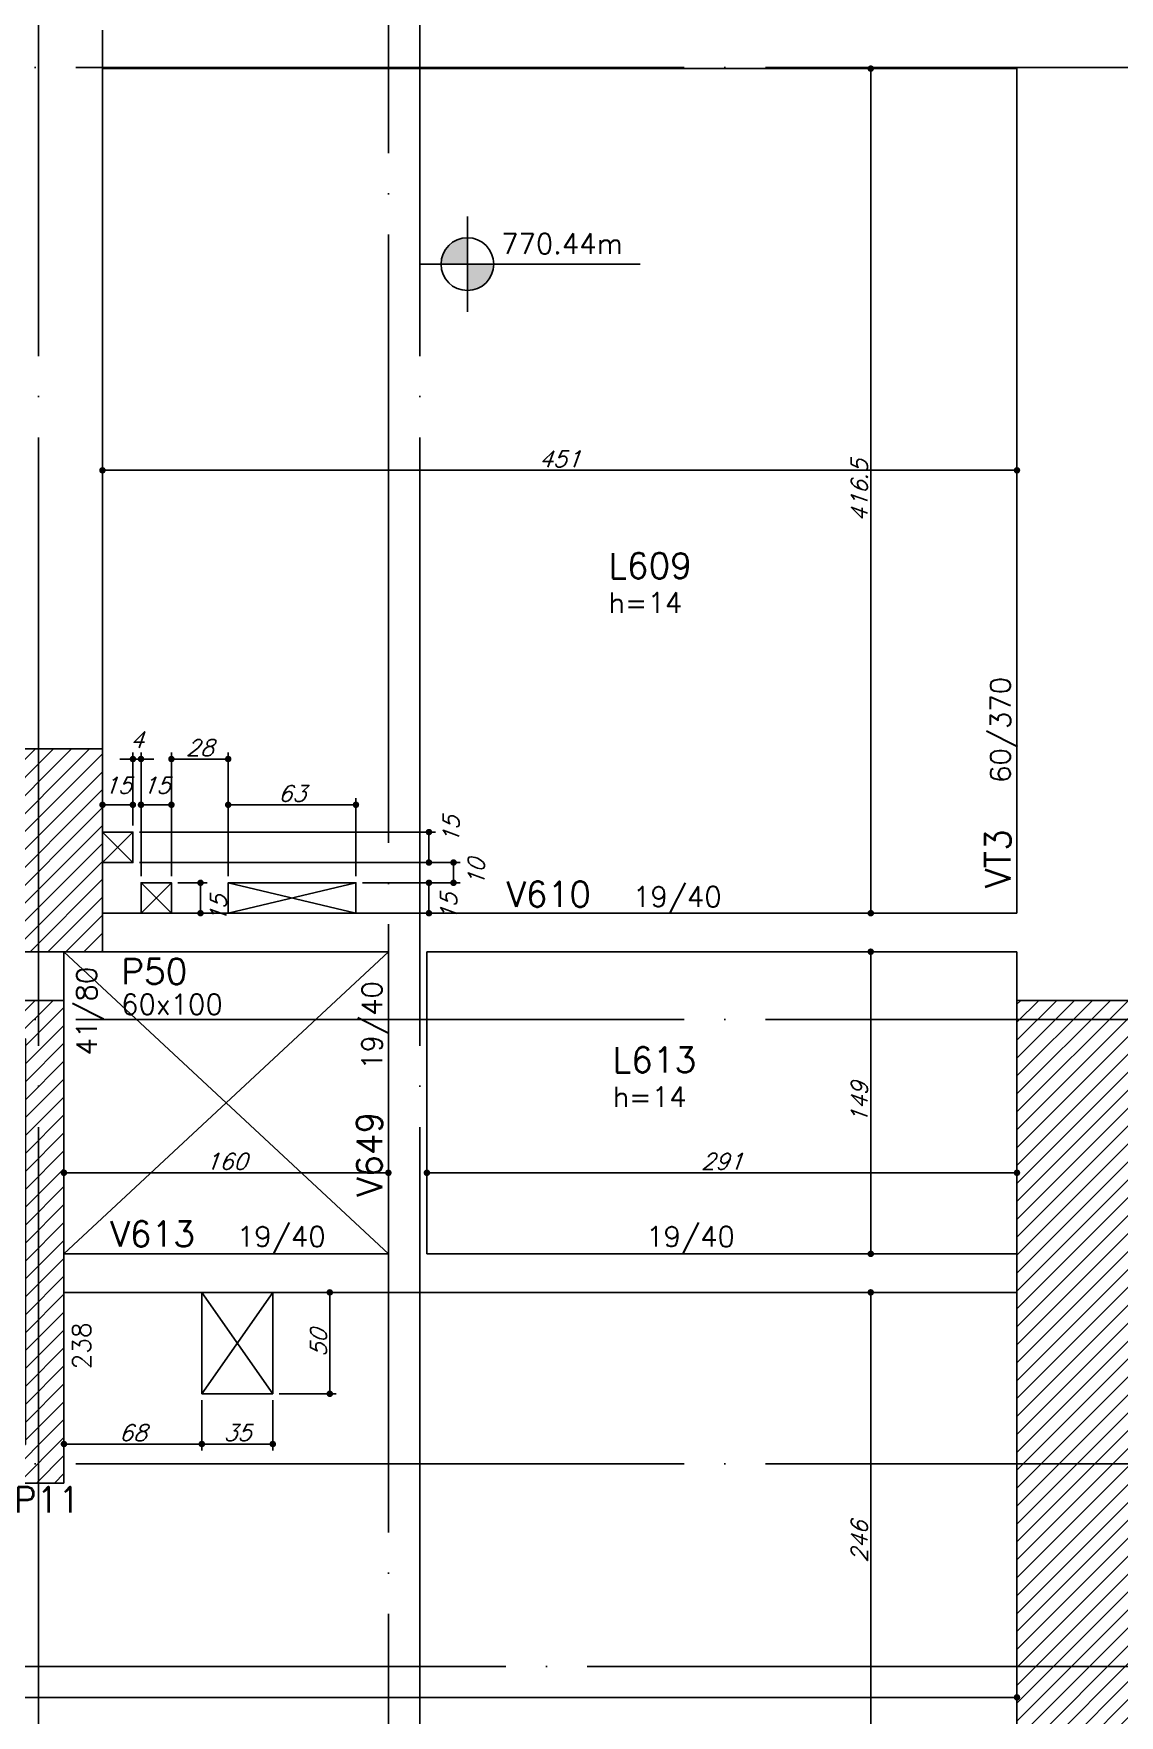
# Model space of a CAD drawing. Extents: x -4245 to 5400, y -2094 to 2406.
# Drawn here: x 2055 to 2590, y 531 to 1360 of the extents above; entities that cross this region are included whole.
import ezdxf
from ezdxf.enums import TextEntityAlignment as Align

# ---------------------------------------------------------------- set-up
doc = ezdxf.new("R2010")
doc.units = 0
doc.header["$LTSCALE"] = 50
doc.header["$MEASUREMENT"] = 0
doc.linetypes.add('EIXO', pattern=[6.8, 6, -0.4, 0, -0.4])
doc.layers.get('0').update_dxf_attribs({"linetype": 'CONTINUOUS'})
doc.layers.get('DEFPOINTS').update_dxf_attribs({"linetype": 'CONTINUOUS'})
for name, color, linetype in [('F-COTAS', 106, 'CONTINUOUS'), ('F-COTAS-FUROS', 50, 'CONTINUOUS'), ('F-EIXO', 12, 'EIXO'), ('F-LAJES-DIM', 2, 'CONTINUOUS'), ('F-LAJES-NOME', 4, 'CONTINUOUS'), ('F-NÍVEL-PLANTA', 2, 'CONTINUOUS'), ('F-PILARES-DIM', 172, 'CONTINUOUS'), ('F-PILARES-HACH', 174, 'CONTINUOUS'), ('F-PILARES-NOME', 170, 'CONTINUOUS'), ('F-PILARES-S', 170, 'CONTINUOUS'), ('F-TEXTO', 6, 'CONTINUOUS'), ('F-VIGAS', 3, 'CONTINUOUS'), ('F-VIGAS-DIM', 2, 'CONTINUOUS'), ('F-VIGAS-NOME', 4, 'CONTINUOUS'), ('F-VÃO', 1, 'CONTINUOUS')]:
    doc.layers.add(name, color=color, linetype=linetype)
doc.styles.add('CP-TEXT-INCL', font='simplex.shx', dxfattribs={"oblique": 20})
doc.styles.add('MCP', font='simplex.shx')
doc.styles.add('ROMANS', font='simplex.shx')
doc.dimstyles.new('CP-COTAS-50', dxfattribs={"dimscale": 0.64, "dimtxt": 12.5, "dimasz": 5, "dimexe": 5, "dimexo": 5, "dimgap": 2.5, "dimtad": 1, "dimdec": 1, "dimdsep": 46, "dimtxsty": 'CP-TEXT-INCL', "dimblk1": 'DOT', "dimblk2": 'DOT', "dimsah": 1, "dimcen": 9, "dimclrd": 256, "dimclre": 256, "dimclrt": 256, "dimadec": 0, "dimazin": 0, "dimtfac": 1, "dimtdec": 1, "dimtmove": 2, "dimatfit": 3, "dimldrblk": 'DOT', "dimfxl": 0, "dimtolj": 1, "dimarcsym": 0})
pattern_1 = [(45, (0, 10000), (-4.4194174, 4.4194174), [])]

# ---------------------------------------------------------------- blocks, each defined once
blk = doc.blocks.new('Nível - Planta')
at = {"layer": 'F-NÍVEL-PLANTA'}
h = blk.add_hatch(color=71, dxfattribs=at)
h.paths.add_polyline_path([(0, 0), (0, 0.26, 0.414214), (-0.26, 0)])
h.paths.add_polyline_path([(0.26, 0), (0, 0), (0, -0.26, 0.414214)])
for p, q in [((0, -0.469), (0, 0.469)), ((-0.469, 0), (1.704, 0))]:
    blk.add_line(p, q, dxfattribs=at)
blk.add_circle((0, 0), 0.26, dxfattribs=at)
at = {"layer": 'F-TEXTO', "color": 3, "style": 'MCP'}
blk.add_attdef('NÍVEL', (0.333, 0.102), '', height=0.2, dxfattribs=at)
blk = doc.blocks.new('*U10')
at = {"layer": 'F-EIXO'}
blk.add_line((0, 0), (7397, 0), dxfattribs=at)
at = {"layer": 'F-TEXTO', "style": 'ROMANS'}
blk.add_attdef('EIXO', text='', height=17.5, dxfattribs=at).set_placement((-28.2072, 0), align=Align.MIDDLE_CENTER)
blk = doc.blocks.new('*U16')
at = {"layer": 'F-EIXO'}
blk.add_line((0, 0), (7484.954, 0), dxfattribs=at)
at = {"layer": 'F-TEXTO', "style": 'ROMANS'}
blk.add_attdef('EIXO', text='', height=17.5, dxfattribs=at).set_placement((-28.2072, 0), align=Align.MIDDLE_CENTER)
blk = doc.blocks.new('*U18')
at = {"layer": 'F-EIXO'}
blk.add_line((0, 0), (0, -3377.88), dxfattribs=at)
at = {"layer": 'F-TEXTO', "style": 'ROMANS'}
blk.add_attdef('EIXO', text='', height=17.5, rotation=360, dxfattribs=at).set_placement((0, 28.21), align=Align.MIDDLE_CENTER)
blk = doc.blocks.new('*U14')
at = {"layer": 'F-EIXO'}
blk.add_line((0, 0), (0, -3477.88), dxfattribs=at)
at = {"layer": 'F-TEXTO', "style": 'ROMANS'}
blk.add_attdef('EIXO', text='', height=17.5, rotation=360, dxfattribs=at).set_placement((0, 28.21), align=Align.MIDDLE_CENTER)
blk = doc.blocks.new('_DOT')
at = {"color": 0, "linetype": 'ByBlock'}
blk.add_line((-0.5, 0), (-1, 0), dxfattribs=at)
at = {"color": 0, "linetype": 'ByBlock', "const_width": 0.5}
blk.add_lwpolyline([(-0.25, 0, 1), (0.25, 0, 1)], format="xyb", close=True, dxfattribs=at)
blk = doc.blocks.new('*D34')
at = {"layer": 'DEFPOINTS', "color": 0, "linetype": 'Continuous', "transparency": 16777216}
for p in [(2467.9, 739.5), (2467.9, 739.5), (2467.9, 493.5)]:
    blk.add_point(p, dxfattribs=at)
at = {"layer": 'F-COTAS', "linetype": 'Continuous', "lineweight": -2, "transparency": 16777216}
blk.add_line((2467.9, 496.7), (2467.9, 736.3), dxfattribs=at)
at = {"layer": 'F-COTAS', "linetype": 'Continuous', "lineweight": -2, "transparency": 16777216, "xscale": 3.2, "yscale": 3.2, "zscale": 3.2}
for p, rotation in [((2467.9, 739.5), 90), ((2467.9, 493.5), 270)]:
    blk.add_blockref('_DOT', p, dxfattribs=dict(at, rotation=rotation))
at = {"layer": 'F-COTAS', "linetype": 'Continuous', "transparency": 16777216, "insert": (2462.3, 616.5), "char_height": 8, "attachment_point": 5, "rotation": 90, "style": 'CP-TEXT-INCL'}
blk.add_mtext('\\A1;246', dxfattribs=at)
blk = doc.blocks.new('*D35')
at = {"layer": 'DEFPOINTS', "color": 0, "linetype": 'Continuous', "transparency": 16777216}
for p in [(2467.9, 907.5), (2467.9, 907.5), (2467.9, 758.5)]:
    blk.add_point(p, dxfattribs=at)
at = {"layer": 'F-COTAS', "linetype": 'Continuous', "lineweight": -2, "transparency": 16777216}
blk.add_line((2467.9, 761.7), (2467.9, 904.3), dxfattribs=at)
at = {"layer": 'F-COTAS', "linetype": 'Continuous', "lineweight": -2, "transparency": 16777216, "xscale": 3.2, "yscale": 3.2, "zscale": 3.2}
for p, rotation in [((2467.9, 907.5), 90), ((2467.9, 758.5), 270)]:
    blk.add_blockref('_DOT', p, dxfattribs=dict(at, rotation=rotation))
at = {"layer": 'F-COTAS', "linetype": 'Continuous', "transparency": 16777216, "insert": (2462.3, 833), "char_height": 8, "attachment_point": 5, "rotation": 90, "style": 'CP-TEXT-INCL'}
blk.add_mtext('\\A1;149', dxfattribs=at)
blk = doc.blocks.new('*D36')
at = {"layer": 'DEFPOINTS', "color": 0, "linetype": 'Continuous', "transparency": 16777216}
for p in [(2467.9, 1343), (2467.9, 1343), (2467.9, 926.5)]:
    blk.add_point(p, dxfattribs=at)
at = {"layer": 'F-COTAS', "linetype": 'Continuous', "lineweight": -2, "transparency": 16777216}
blk.add_line((2467.9, 929.7), (2467.9, 1339.8), dxfattribs=at)
at = {"layer": 'F-COTAS', "linetype": 'Continuous', "lineweight": -2, "transparency": 16777216, "xscale": 3.2, "yscale": 3.2, "zscale": 3.2}
for p, rotation in [((2467.9, 1343), 90), ((2467.9, 926.5), 270)]:
    blk.add_blockref('_DOT', p, dxfattribs=dict(at, rotation=rotation))
at = {"layer": 'F-COTAS', "linetype": 'Continuous', "transparency": 16777216, "insert": (2462.3, 1134.75), "char_height": 8, "attachment_point": 5, "rotation": 90, "style": 'CP-TEXT-INCL'}
blk.add_mtext('\\A1;416.5', dxfattribs=at)
blk = doc.blocks.new('*D77')
at = {"layer": 'DEFPOINTS', "color": 0, "linetype": 'Continuous', "transparency": 16777216}
for p in [(1295, 539.78), (2540, 539.78), (2540, 539.78)]:
    blk.add_point(p, dxfattribs=at)
at = {"layer": 'F-COTAS', "linetype": 'Continuous', "lineweight": -2, "transparency": 16777216}
blk.add_line((1298.2, 539.78), (2536.8, 539.78), dxfattribs=at)
at = {"layer": 'F-COTAS', "linetype": 'Continuous', "lineweight": -2, "transparency": 16777216, "xscale": 3.2, "yscale": 3.2, "zscale": 3.2, "rotation": 180}
blk.add_blockref('_DOT', (1295, 539.78), dxfattribs=at)
at = {"layer": 'F-COTAS', "linetype": 'Continuous', "lineweight": -2, "transparency": 16777216, "xscale": 3.2, "yscale": 3.2, "zscale": 3.2}
blk.add_blockref('_DOT', (2540, 539.78), dxfattribs=at)
at = {"layer": 'F-COTAS', "linetype": 'Continuous', "transparency": 16777216, "insert": (1917.5, 545.38), "char_height": 8, "attachment_point": 5, "style": 'CP-TEXT-INCL'}
blk.add_mtext('\\A1;1245', dxfattribs=at)
blk = doc.blocks.new('*D91')
at = {"layer": 'DEFPOINTS', "color": 0, "linetype": 'Continuous', "transparency": 16777216}
for p in [(2089, 1144.91), (2540, 1144.91), (2540, 1144.91)]:
    blk.add_point(p, dxfattribs=at)
at = {"layer": 'F-COTAS', "linetype": 'Continuous', "lineweight": -2, "transparency": 16777216}
blk.add_line((2092.2, 1144.91), (2536.8, 1144.91), dxfattribs=at)
at = {"layer": 'F-COTAS', "linetype": 'Continuous', "lineweight": -2, "transparency": 16777216, "xscale": 3.2, "yscale": 3.2, "zscale": 3.2, "rotation": 180}
blk.add_blockref('_DOT', (2089, 1144.91), dxfattribs=at)
at = {"layer": 'F-COTAS', "linetype": 'Continuous', "lineweight": -2, "transparency": 16777216, "xscale": 3.2, "yscale": 3.2, "zscale": 3.2}
blk.add_blockref('_DOT', (2540, 1144.91), dxfattribs=at)
at = {"layer": 'F-COTAS', "linetype": 'Continuous', "transparency": 16777216, "insert": (2314.5, 1150.51), "char_height": 8, "attachment_point": 5, "style": 'CP-TEXT-INCL'}
blk.add_mtext('\\A1;451', dxfattribs=at)
blk = doc.blocks.new('*U210')
at = {"layer": 'F-VÃO'}
for p, q in [((0, 0), (35, 50)), ((0, 50), (35, 0))]:
    blk.add_line(p, q, dxfattribs=at)
at = {"layer": 'F-VÃO', "color": 3}
blk.add_lwpolyline([(0, 0), (35, 0), (35, 50), (0, 50)], close=True, dxfattribs=at)
blk = doc.blocks.new('*U222')
at = {"layer": 'F-VÃO'}
for p, q in [((0, 0), (15, 15)), ((0, 15), (15, 0))]:
    blk.add_line(p, q, dxfattribs=at)
at = {"layer": 'F-VÃO', "color": 3}
blk.add_lwpolyline([(0, 0), (15, 0), (15, 15), (0, 15)], close=True, dxfattribs=at)
blk = doc.blocks.new('*U225')
at = {"layer": 'F-VÃO'}
for p, q in [((0, 0), (15, 15)), ((0, 15), (15, 0))]:
    blk.add_line(p, q, dxfattribs=at)
at = {"layer": 'F-VÃO', "color": 3}
blk.add_lwpolyline([(0, 0), (15, 0), (15, 15), (0, 15)], close=True, dxfattribs=at)
blk = doc.blocks.new('*D279')
at = {"layer": 'DEFPOINTS', "color": 0, "linetype": 'Continuous', "transparency": 16777216}
for p in [(2188.64, 739.5), (2201.11, 739.5), (2173, 689.5)]:
    blk.add_point(p, dxfattribs=at)
at = {"layer": 'F-COTAS-FUROS', "linetype": 'Continuous', "lineweight": -2, "transparency": 16777216}
for p, q in [((2191.84, 739.5), (2204.31, 739.5)), ((2201.11, 692.7), (2201.11, 736.3)), ((2176.2, 689.5), (2204.31, 689.5))]:
    blk.add_line(p, q, dxfattribs=at)
at = {"layer": 'F-COTAS-FUROS', "linetype": 'Continuous', "lineweight": -2, "transparency": 16777216, "xscale": 3.2, "yscale": 3.2, "zscale": 3.2}
for p, rotation in [((2201.11, 739.5), 90), ((2201.11, 689.5), 270)]:
    blk.add_blockref('_DOT', p, dxfattribs=dict(at, rotation=rotation))
at = {"layer": 'F-COTAS-FUROS', "linetype": 'Continuous', "transparency": 16777216, "insert": (2195.51, 714.5), "char_height": 8, "attachment_point": 5, "rotation": 90, "style": 'CP-TEXT-INCL'}
blk.add_mtext('\\A1;50', dxfattribs=at)
blk = doc.blocks.new('*D280')
at = {"layer": 'DEFPOINTS', "color": 0, "linetype": 'Continuous', "transparency": 16777216}
for p in [(2138, 689.5), (2173, 689.5), (2173, 664.72)]:
    blk.add_point(p, dxfattribs=at)
at = {"layer": 'F-COTAS-FUROS', "linetype": 'Continuous', "lineweight": -2, "transparency": 16777216}
for p, q in [((2138, 686.3), (2138, 661.52)), ((2173, 686.3), (2173, 661.52)), ((2141.2, 664.72), (2169.8, 664.72))]:
    blk.add_line(p, q, dxfattribs=at)
at = {"layer": 'F-COTAS-FUROS', "linetype": 'Continuous', "lineweight": -2, "transparency": 16777216, "xscale": 3.2, "yscale": 3.2, "zscale": 3.2, "rotation": 180}
blk.add_blockref('_DOT', (2138, 664.72), dxfattribs=at)
at = {"layer": 'F-COTAS-FUROS', "linetype": 'Continuous', "lineweight": -2, "transparency": 16777216, "xscale": 3.2, "yscale": 3.2, "zscale": 3.2}
blk.add_blockref('_DOT', (2173, 664.72), dxfattribs=at)
at = {"layer": 'F-COTAS-FUROS', "linetype": 'Continuous', "transparency": 16777216, "insert": (2155.5, 670.32), "char_height": 8, "attachment_point": 5, "style": 'CP-TEXT-INCL'}
blk.add_mtext('\\A1;35', dxfattribs=at)
blk = doc.blocks.new('*D281')
at = {"layer": 'DEFPOINTS', "color": 0, "linetype": 'Continuous', "transparency": 16777216}
for p in [(2070, 689.5), (2138, 689.5), (2070, 664.72)]:
    blk.add_point(p, dxfattribs=at)
at = {"layer": 'F-COTAS-FUROS', "linetype": 'Continuous', "lineweight": -2, "transparency": 16777216}
for p, q in [((2070, 686.3), (2070, 661.52)), ((2138, 686.3), (2138, 661.52)), ((2134.8, 664.72), (2073.2, 664.72))]:
    blk.add_line(p, q, dxfattribs=at)
at = {"layer": 'F-COTAS-FUROS', "linetype": 'Continuous', "lineweight": -2, "transparency": 16777216, "xscale": 3.2, "yscale": 3.2, "zscale": 3.2, "rotation": 180}
blk.add_blockref('_DOT', (2070, 664.72), dxfattribs=at)
at = {"layer": 'F-COTAS-FUROS', "linetype": 'Continuous', "lineweight": -2, "transparency": 16777216, "xscale": 3.2, "yscale": 3.2, "zscale": 3.2}
blk.add_blockref('_DOT', (2138, 664.72), dxfattribs=at)
at = {"layer": 'F-COTAS-FUROS', "linetype": 'Continuous', "transparency": 16777216, "insert": (2104, 670.32), "char_height": 8, "attachment_point": 5, "style": 'CP-TEXT-INCL'}
blk.add_mtext('\\A1;68', dxfattribs=at)
blk = doc.blocks.new('*D328')
at = {"layer": 'DEFPOINTS', "color": 0, "linetype": 'Continuous', "transparency": 16777216}
for p in [(2070, 801.92), (2230, 801.92), (2230, 798.48)]:
    blk.add_point(p, dxfattribs=at)
at = {"layer": 'F-COTAS', "linetype": 'Continuous', "lineweight": -2, "transparency": 16777216}
for p, q in [((2070, 798.72), (2070, 795.28)), ((2073.2, 798.48), (2226.8, 798.48)), ((2230, 798.72), (2230, 795.28))]:
    blk.add_line(p, q, dxfattribs=at)
at = {"layer": 'F-COTAS', "linetype": 'Continuous', "lineweight": -2, "transparency": 16777216, "xscale": 3.2, "yscale": 3.2, "zscale": 3.2, "rotation": 180}
blk.add_blockref('_DOT', (2070, 798.48), dxfattribs=at)
at = {"layer": 'F-COTAS', "linetype": 'Continuous', "lineweight": -2, "transparency": 16777216, "xscale": 3.2, "yscale": 3.2, "zscale": 3.2}
blk.add_blockref('_DOT', (2230, 798.48), dxfattribs=at)
at = {"layer": 'F-COTAS', "linetype": 'Continuous', "transparency": 16777216, "insert": (2150, 804.08), "char_height": 8, "attachment_point": 5, "style": 'CP-TEXT-INCL'}
blk.add_mtext('\\A1;160', dxfattribs=at)
blk = doc.blocks.new('*D329')
at = {"layer": 'DEFPOINTS', "color": 0, "linetype": 'Continuous', "transparency": 16777216}
for p in [(2249, 798.48), (2540, 798.48), (2540, 798.48)]:
    blk.add_point(p, dxfattribs=at)
at = {"layer": 'F-COTAS', "linetype": 'Continuous', "lineweight": -2, "transparency": 16777216}
blk.add_line((2252.2, 798.48), (2536.8, 798.48), dxfattribs=at)
at = {"layer": 'F-COTAS', "linetype": 'Continuous', "lineweight": -2, "transparency": 16777216, "xscale": 3.2, "yscale": 3.2, "zscale": 3.2, "rotation": 180}
blk.add_blockref('_DOT', (2249, 798.48), dxfattribs=at)
at = {"layer": 'F-COTAS', "linetype": 'Continuous', "lineweight": -2, "transparency": 16777216, "xscale": 3.2, "yscale": 3.2, "zscale": 3.2}
blk.add_blockref('_DOT', (2540, 798.48), dxfattribs=at)
at = {"layer": 'F-COTAS', "linetype": 'Continuous', "transparency": 16777216, "insert": (2394.5, 804.08), "char_height": 8, "attachment_point": 5, "style": 'CP-TEXT-INCL'}
blk.add_mtext('\\A1;291', dxfattribs=at)
blk = doc.blocks.new('*U366')
at = {"layer": 'F-VÃO'}
for p, q in [((0, 0), (63, 15)), ((0, 15), (63, 0))]:
    blk.add_line(p, q, dxfattribs=at)
at = {"layer": 'F-VÃO', "color": 3}
blk.add_lwpolyline([(0, 0), (63, 0), (63, 15), (0, 15)], close=True, dxfattribs=at)
blk = doc.blocks.new('*D369')
at = {"layer": 'DEFPOINTS', "color": 0, "linetype": 'Continuous', "transparency": 16777216}
for p in [(2104, 979.95), (2089, 968.29), (2104, 966.5)]:
    blk.add_point(p, dxfattribs=at)
at = {"layer": 'F-COTAS-FUROS', "linetype": 'Continuous', "lineweight": -2, "transparency": 16777216}
for p, q in [((2089, 971.49), (2089, 983.15)), ((2092.2, 979.95), (2100.8, 979.95)), ((2104, 969.7), (2104, 983.15))]:
    blk.add_line(p, q, dxfattribs=at)
at = {"layer": 'F-COTAS-FUROS', "linetype": 'Continuous', "lineweight": -2, "transparency": 16777216, "xscale": 3.2, "yscale": 3.2, "zscale": 3.2, "rotation": 180}
blk.add_blockref('_DOT', (2089, 979.95), dxfattribs=at)
at = {"layer": 'F-COTAS-FUROS', "linetype": 'Continuous', "lineweight": -2, "transparency": 16777216, "xscale": 3.2, "yscale": 3.2, "zscale": 3.2}
blk.add_blockref('_DOT', (2104, 979.95), dxfattribs=at)
at = {"layer": 'F-COTAS-FUROS', "linetype": 'Continuous', "transparency": 16777216, "insert": (2096.5, 989.55), "char_height": 8, "attachment_point": 5, "style": 'CP-TEXT-INCL'}
blk.add_mtext('\\A1;15', dxfattribs=at)
blk = doc.blocks.new('*D370')
at = {"layer": 'DEFPOINTS', "color": 0, "linetype": 'Continuous', "transparency": 16777216}
for p in [(2108, 1002.53), (2104, 966.5), (2108, 941.5)]:
    blk.add_point(p, dxfattribs=at)
at = {"layer": 'F-COTAS-FUROS', "linetype": 'Continuous', "lineweight": -2, "transparency": 16777216}
for p, q in [((2104, 969.7), (2104, 1005.73)), ((2108, 944.7), (2108, 1005.73)), ((2100.8, 1002.53), (2097.6, 1002.53)), ((2104, 1002.53), (2108, 1002.53)), ((2111.2, 1002.53), (2114.4, 1002.53))]:
    blk.add_line(p, q, dxfattribs=at)
at = {"layer": 'F-COTAS-FUROS', "linetype": 'Continuous', "lineweight": -2, "transparency": 16777216, "xscale": 3.2, "yscale": 3.2, "zscale": 3.2}
blk.add_blockref('_DOT', (2104, 1002.53), dxfattribs=at)
at = {"layer": 'F-COTAS-FUROS', "linetype": 'Continuous', "lineweight": -2, "transparency": 16777216, "xscale": 3.2, "yscale": 3.2, "zscale": 3.2, "rotation": 180}
blk.add_blockref('_DOT', (2108, 1002.53), dxfattribs=at)
at = {"layer": 'F-COTAS-FUROS', "linetype": 'Continuous', "transparency": 16777216, "insert": (2106, 1012.13), "char_height": 8, "attachment_point": 5, "style": 'CP-TEXT-INCL'}
blk.add_mtext('\\A1;4', dxfattribs=at)
blk = doc.blocks.new('*D371')
at = {"layer": 'DEFPOINTS', "color": 0, "linetype": 'Continuous', "transparency": 16777216}
for p in [(2123, 979.95), (2108, 941.5), (2123, 941.5)]:
    blk.add_point(p, dxfattribs=at)
at = {"layer": 'F-COTAS-FUROS', "linetype": 'Continuous', "lineweight": -2, "transparency": 16777216}
for p, q in [((2108, 944.7), (2108, 983.15)), ((2111.2, 979.95), (2119.8, 979.95)), ((2123, 944.7), (2123, 983.15))]:
    blk.add_line(p, q, dxfattribs=at)
at = {"layer": 'F-COTAS-FUROS', "linetype": 'Continuous', "lineweight": -2, "transparency": 16777216, "xscale": 3.2, "yscale": 3.2, "zscale": 3.2, "rotation": 180}
blk.add_blockref('_DOT', (2108, 979.95), dxfattribs=at)
at = {"layer": 'F-COTAS-FUROS', "linetype": 'Continuous', "lineweight": -2, "transparency": 16777216, "xscale": 3.2, "yscale": 3.2, "zscale": 3.2}
blk.add_blockref('_DOT', (2123, 979.95), dxfattribs=at)
at = {"layer": 'F-COTAS-FUROS', "linetype": 'Continuous', "transparency": 16777216, "insert": (2115.5, 989.55), "char_height": 8, "attachment_point": 5, "style": 'CP-TEXT-INCL'}
blk.add_mtext('\\A1;15', dxfattribs=at)
blk = doc.blocks.new('*D372')
at = {"layer": 'DEFPOINTS', "color": 0, "linetype": 'Continuous', "transparency": 16777216}
for p in [(2151, 1002.53), (2123, 941.5), (2151, 941.5)]:
    blk.add_point(p, dxfattribs=at)
at = {"layer": 'F-COTAS-FUROS', "linetype": 'Continuous', "lineweight": -2, "transparency": 16777216}
for p, q in [((2123, 944.7), (2123, 1005.73)), ((2151, 944.7), (2151, 1005.73)), ((2126.2, 1002.53), (2147.8, 1002.53))]:
    blk.add_line(p, q, dxfattribs=at)
at = {"layer": 'F-COTAS-FUROS', "linetype": 'Continuous', "lineweight": -2, "transparency": 16777216, "xscale": 3.2, "yscale": 3.2, "zscale": 3.2, "rotation": 180}
blk.add_blockref('_DOT', (2123, 1002.53), dxfattribs=at)
at = {"layer": 'F-COTAS-FUROS', "linetype": 'Continuous', "lineweight": -2, "transparency": 16777216, "xscale": 3.2, "yscale": 3.2, "zscale": 3.2}
blk.add_blockref('_DOT', (2151, 1002.53), dxfattribs=at)
at = {"layer": 'F-COTAS-FUROS', "linetype": 'Continuous', "transparency": 16777216, "insert": (2137, 1008.13), "char_height": 8, "attachment_point": 5, "style": 'CP-TEXT-INCL'}
blk.add_mtext('\\A1;28', dxfattribs=at)
blk = doc.blocks.new('*D373')
at = {"layer": 'DEFPOINTS', "color": 0, "linetype": 'Continuous', "transparency": 16777216}
for p in [(2214, 979.95), (2151, 941.5), (2214, 941.5)]:
    blk.add_point(p, dxfattribs=at)
at = {"layer": 'F-COTAS-FUROS', "linetype": 'Continuous', "lineweight": -2, "transparency": 16777216}
for p, q in [((2151, 944.7), (2151, 983.15)), ((2154.2, 979.95), (2210.8, 979.95)), ((2214, 944.7), (2214, 983.15))]:
    blk.add_line(p, q, dxfattribs=at)
at = {"layer": 'F-COTAS-FUROS', "linetype": 'Continuous', "lineweight": -2, "transparency": 16777216, "xscale": 3.2, "yscale": 3.2, "zscale": 3.2, "rotation": 180}
blk.add_blockref('_DOT', (2151, 979.95), dxfattribs=at)
at = {"layer": 'F-COTAS-FUROS', "linetype": 'Continuous', "lineweight": -2, "transparency": 16777216, "xscale": 3.2, "yscale": 3.2, "zscale": 3.2}
blk.add_blockref('_DOT', (2214, 979.95), dxfattribs=at)
at = {"layer": 'F-COTAS-FUROS', "linetype": 'Continuous', "transparency": 16777216, "insert": (2182.5, 985.55), "char_height": 8, "attachment_point": 5, "style": 'CP-TEXT-INCL'}
blk.add_mtext('\\A1;63', dxfattribs=at)
blk = doc.blocks.new('*D374')
at = {"layer": 'DEFPOINTS', "color": 0, "linetype": 'Continuous', "transparency": 16777216}
for p in [(2214, 941.5), (2250, 941.5), (2214, 926.5)]:
    blk.add_point(p, dxfattribs=at)
at = {"layer": 'F-COTAS-FUROS', "linetype": 'Continuous', "lineweight": -2, "transparency": 16777216}
for p, q in [((2217.2, 941.5), (2253.2, 941.5)), ((2250, 929.7), (2250, 938.3)), ((2217.2, 926.5), (2253.2, 926.5))]:
    blk.add_line(p, q, dxfattribs=at)
at = {"layer": 'F-COTAS-FUROS', "linetype": 'Continuous', "lineweight": -2, "transparency": 16777216, "xscale": 3.2, "yscale": 3.2, "zscale": 3.2}
for p, rotation in [((2250, 941.5), 90), ((2250, 926.5), 270)]:
    blk.add_blockref('_DOT', p, dxfattribs=dict(at, rotation=rotation))
at = {"layer": 'F-COTAS-FUROS', "linetype": 'Continuous', "transparency": 16777216, "insert": (2259.77, 929.45), "char_height": 8, "attachment_point": 5, "rotation": 90, "style": 'CP-TEXT-INCL'}
blk.add_mtext('\\A1;15', dxfattribs=at)
blk = doc.blocks.new('*D375')
at = {"layer": 'DEFPOINTS', "color": 0, "linetype": 'Continuous', "transparency": 16777216}
for p in [(2104, 951.5), (2262.14, 951.5), (2214, 941.5)]:
    blk.add_point(p, dxfattribs=at)
at = {"layer": 'F-COTAS-FUROS', "linetype": 'Continuous', "lineweight": -2, "transparency": 16777216}
for p, q in [((2107.2, 951.5), (2265.34, 951.5)), ((2262.14, 944.7), (2262.14, 948.3)), ((2217.2, 941.5), (2265.34, 941.5))]:
    blk.add_line(p, q, dxfattribs=at)
at = {"layer": 'F-COTAS-FUROS', "linetype": 'Continuous', "lineweight": -2, "transparency": 16777216, "xscale": 3.2, "yscale": 3.2, "zscale": 3.2}
for p, rotation in [((2262.14, 951.5), 90), ((2262.14, 941.5), 270)]:
    blk.add_blockref('_DOT', p, dxfattribs=dict(at, rotation=rotation))
at = {"layer": 'F-COTAS-FUROS', "linetype": 'Continuous', "transparency": 16777216, "insert": (2273.33, 946.5), "char_height": 8, "attachment_point": 5, "rotation": 90, "style": 'CP-TEXT-INCL'}
blk.add_mtext('\\A1;10', dxfattribs=at)
blk = doc.blocks.new('*D376')
at = {"layer": 'DEFPOINTS', "color": 0, "linetype": 'Continuous', "transparency": 16777216}
for p in [(2104, 966.5), (2250, 966.5), (2104, 951.5)]:
    blk.add_point(p, dxfattribs=at)
at = {"layer": 'F-COTAS-FUROS', "linetype": 'Continuous', "lineweight": -2, "transparency": 16777216}
for p, q in [((2107.2, 966.5), (2253.2, 966.5)), ((2250, 954.7), (2250, 963.3)), ((2107.2, 951.5), (2253.2, 951.5))]:
    blk.add_line(p, q, dxfattribs=at)
at = {"layer": 'F-COTAS-FUROS', "linetype": 'Continuous', "lineweight": -2, "transparency": 16777216, "xscale": 3.2, "yscale": 3.2, "zscale": 3.2}
for p, rotation in [((2250, 966.5), 90), ((2250, 951.5), 270)]:
    blk.add_blockref('_DOT', p, dxfattribs=dict(at, rotation=rotation))
at = {"layer": 'F-COTAS-FUROS', "linetype": 'Continuous', "transparency": 16777216, "insert": (2260.95, 967.58), "char_height": 8, "attachment_point": 5, "rotation": 90, "style": 'CP-TEXT-INCL'}
blk.add_mtext('\\A1;15', dxfattribs=at)
blk = doc.blocks.new('*D377')
at = {"layer": 'DEFPOINTS', "color": 0, "linetype": 'Continuous', "transparency": 16777216}
for p in [(2123, 941.5), (2137.35, 941.5), (2123, 926.5)]:
    blk.add_point(p, dxfattribs=at)
at = {"layer": 'F-COTAS-FUROS', "linetype": 'Continuous', "lineweight": -2, "transparency": 16777216}
for p, q in [((2126.2, 941.5), (2140.55, 941.5)), ((2137.35, 929.7), (2137.35, 938.3)), ((2126.2, 926.5), (2140.55, 926.5))]:
    blk.add_line(p, q, dxfattribs=at)
at = {"layer": 'F-COTAS-FUROS', "linetype": 'Continuous', "lineweight": -2, "transparency": 16777216, "xscale": 3.2, "yscale": 3.2, "zscale": 3.2}
for p, rotation in [((2137.35, 941.5), 90), ((2137.35, 926.5), 270)]:
    blk.add_blockref('_DOT', p, dxfattribs=dict(at, rotation=rotation))
at = {"layer": 'F-COTAS-FUROS', "linetype": 'Continuous', "transparency": 16777216, "insert": (2146.21, 928.54), "char_height": 8, "attachment_point": 5, "rotation": 90, "style": 'CP-TEXT-INCL'}
blk.add_mtext('\\A1;15', dxfattribs=at)

msp = doc.modelspace()

# ---------------------------------------------------------------- hatches: boundary and pattern name
at = {"layer": 'F-PILARES-HACH', "linetype": 'Continuous'}
h = msp.add_hatch(dxfattribs=at)
h.set_pattern_fill('ANSI31', color=256, scale=50, style=0)
h.set_pattern_definition(pattern_1)
h.paths.add_polyline_path([(2029, 907.5), (2089, 907.5), (2089, 1007.5), (2029, 1007.5)], flags=16)
h = msp.add_hatch(dxfattribs=at)
h.set_pattern_fill('ANSI31', color=256, scale=50, style=0)
h.set_pattern_definition(pattern_1)
h.paths.add_polyline_path([(2070, 645.5), (2070, 883.5), (1832, 883.5), (1832, 864.5), (2051, 864.5), (2051, 664.5), (1832, 664.5), (1832, 645.5)], flags=16)
h = msp.add_hatch(dxfattribs=at)
h.set_pattern_fill('ANSI31', color=256, scale=50, style=0)
h.set_pattern_definition(pattern_1)
h.paths.add_polyline_path([(2540, 474.5), (2600, 474.5), (2600, 883.5), (2540, 883.5)], flags=16)

# ---------------------------------------------------------------- linework, layer by layer
at = {"layer": 'F-PILARES-S', "linetype": 'Continuous'}
for points in [[(2029, 907.5), (2089, 907.5), (2089, 1007.5), (2029, 1007.5), (2029, 907.5)], [(2070, 645.5), (2070, 883.5), (1832, 883.5), (1832, 864.5), (2051, 864.5), (2051, 664.5), (1832, 664.5), (1832, 645.5), (2070, 645.5)], [(2540, 474.5), (2600, 474.5), (2600, 883.5), (2540, 883.5), (2540, 474.5)]]:
    msp.add_lwpolyline(points, dxfattribs=at)
at = {"layer": 'F-VIGAS'}
for points in [[(2089, 1343), (2089, 1362)], [(2089, 1315.5), (2089, 1343)], [(2089, 1343), (2540, 1343)], [(2540, 1343), (2540, 1274)], [(2089, 1007.5), (2089, 1315.5)], [(2540, 1274), (2540, 926.5)], [(2239.5, 926.5), (2089, 926.5)], [(2540, 926.5), (2239.5, 926.5)], [(2070, 883.5), (2070, 907.5)], [(2089, 907.5), (2230, 907.5)], [(2230, 907.5), (2230, 758.5)], [(2249, 907.5), (2540, 907.5)], [(2249, 758.5), (2249, 907.5)], [(2540, 907.5), (2540, 883.5)], [(2230, 758.5), (2070, 758.5)], [(2540, 758.5), (2249, 758.5)], [(2070, 739.5), (2239.5, 739.5)], [(2239.5, 739.5), (2540, 739.5)]]:
    msp.add_lwpolyline(points, dxfattribs=at)
at = {"layer": 'F-VÃO'}
for p, q in [((2070, 758.5), (2230, 907.5)), ((2070, 907.5), (2230, 758.5))]:
    msp.add_line(p, q, dxfattribs=at)

# ---------------------------------------------------------------- block references
at = {"layer": 'F-EIXO', "linetype": 'Continuous'}
for name, p in [('*U14', (2230, 1941.357)), ('*U18', (2057.5, 1841.357)), ('*U18', (2245.5, 1841.357)), ('*U10', (-3705.761, 1343.5)), ('*U10', (-3705.761, 874)), ('*U10', (-3705.761, 655)), ('*U16', (-3793.715, 555))]:
    msp.add_blockref(name, p, dxfattribs=at)
at = {"layer": 'F-NÍVEL-PLANTA', "linetype": 'Continuous', "xscale": 50, "yscale": 50, "zscale": 50}
msp.add_blockref('Nível - Planta', (2268.951, 1246.582), dxfattribs=at).add_auto_attribs({'NÍVEL': '770.44m'})
at = {"layer": 'F-VÃO', "linetype": 'Continuous'}
for name, p in [('*U222', (2089, 951.5)), ('*U225', (2108, 926.5)), ('*U366', (2151, 926.5)), ('*U210', (2138, 689.5))]:
    msp.add_blockref(name, p, dxfattribs=at)

# ---------------------------------------------------------------- texts
at = {"layer": 'F-LAJES-DIM', "linetype": 'Continuous', "style": 'MCP'}
for p in [(2338.49, 1074.596), (2340.6, 830.945)]:
    msp.add_text('h=14', height=10, dxfattribs=at).set_placement(p)
at = {"layer": 'F-LAJES-NOME', "linetype": 'Continuous', "style": 'MCP'}
for s, p in [('L609', (2338.49, 1091.596)), ('L613', (2340.6, 847.945))]:
    msp.add_text(s, height=12.5, dxfattribs=at).set_placement(p)
at = {"layer": 'F-PILARES-DIM', "linetype": 'Continuous', "style": 'MCP'}
msp.add_text('60x100', height=10, dxfattribs=at).set_placement((2098.208, 876.536))
msp.add_text('238', height=9, rotation=90, dxfattribs=at).set_placement((2083.209, 701.562))
at = {"layer": 'F-PILARES-NOME', "linetype": 'Continuous', "style": 'MCP'}
for s, p in [('P50', (2098.208, 891.536)), ('P11', (2045.243, 631.036))]:
    msp.add_text(s, height=12.5, dxfattribs=at).set_placement(p)
at = {"layer": 'F-VIGAS-DIM', "linetype": 'Continuous', "style": 'MCP'}
for s, p in [('60/370', (2536.875, 990.761)), ('41/80', (2086.139, 856.387)), ('19/40', (2226.875, 849.278))]:
    msp.add_text(s, height=10, rotation=90, dxfattribs=at).set_placement(p)
for p in [(2350.649, 929.625), (2155.329, 762.055), (2357.149, 762.055)]:
    msp.add_text('19/40', height=10, dxfattribs=at).set_placement(p)
at = {"layer": 'F-VIGAS-NOME', "linetype": 'Continuous', "style": 'MCP'}
for s, p in [('VT3', (2536.875, 939)), ('V649', (2226.875, 786.778))]:
    msp.add_text(s, height=12.5, rotation=90, dxfattribs=at).set_placement(p)
for s, p in [('V610', (2288.149, 929.625)), ('V613', (2092.829, 762.055))]:
    msp.add_text(s, height=12.5, dxfattribs=at).set_placement(p)

# ---------------------------------------------------------------- dimensions: what is measured, and where the dimension line sits
at = {"layer": 'F-COTAS', "linetype": 'Continuous'}
for base, p1, p2, angle, picture, middle in [((2467.896, 1343), (2467.896, 926.5), (2467.896, 1343), 270, '*D36', (2462.296, 1134.75)), ((2540, 1144.905), (2089, 1144.905), (2540, 1144.905), 180, '*D91', (2314.5, 1150.505)), ((2467.896, 907.5), (2467.896, 758.5), (2467.896, 907.5), 270, '*D35', (2462.296, 833)), ((2467.896, 739.5), (2467.896, 493.5), (2467.896, 739.5), 270, '*D34', (2462.296, 616.5)), ((2540, 539.783), (1295, 539.783), (2540, 539.783), 180, '*D77', (1917.5, 545.383))]:
    dim = msp.add_linear_dim(base=base, p1=p1, p2=p2, angle=angle, dimstyle='CP-COTAS-50', dxfattribs=at)
    dim.commit()
    dim.dimension.update_dxf_attribs({"geometry": picture, "text_midpoint": middle})
for base, p1, p2, picture, middle in [((2230, 798.479), (2070, 801.921), (2230, 801.921), '*D328', (2150, 804.079)), ((2540, 798.479), (2249, 798.479), (2540, 798.479), '*D329', (2394.5, 804.079))]:
    dim = msp.add_linear_dim(base=base, p1=p1, p2=p2, dimstyle='CP-COTAS-50', override={"dimfxl": 7.5}, dxfattribs=at)
    dim.commit()
    dim.dimension.update_dxf_attribs({"geometry": picture, "text_midpoint": middle})
at = {"layer": 'F-COTAS-FUROS', "linetype": 'Continuous'}
for base, p1, p2, override, picture, middle in [((2108, 1002.529), (2104, 966.5), (2108, 941.5), {"dimfxl": 7.5}, '*D370', (2106, 1012.129)), ((2151, 1002.529), (2123, 941.5), (2151, 941.5), {"dimfxl": 7.5}, '*D372', (2137, 1008.129)), ((2104, 979.946), (2089, 968.292), (2104, 966.5), {"dimfxl": 7.5}, '*D369', (2096.5, 989.546)), ((2123, 979.946), (2108, 941.5), (2123, 941.5), {"dimfxl": 7.5}, '*D371', (2115.5, 989.546)), ((2214, 979.946), (2151, 941.5), (2214, 941.5), {"dimfxl": 7.5}, '*D373', (2182.5, 985.546)), ((2070, 664.72), (2138, 689.5), (2070, 689.5), {"dimdec": 0, "dimfxl": 7.5}, '*D281', (2104, 670.32)), ((2173, 664.72), (2138, 689.5), (2173, 689.5), {"dimdec": 0, "dimfxl": 7.5}, '*D280', (2155.5, 670.32))]:
    dim = msp.add_linear_dim(base=base, p1=p1, p2=p2, dimstyle='CP-COTAS-50', override=override, dxfattribs=at)
    dim.commit()
    dim.dimension.update_dxf_attribs({"geometry": picture, "text_midpoint": middle})
for base, p1, p2, picture, middle in [((2249.999, 966.5), (2104, 951.5), (2104, 966.5), '*D376', (2260.953, 967.581)), ((2262.14, 951.5), (2214, 941.5), (2104, 951.5), '*D375', (2273.333, 946.5)), ((2137.348, 941.5), (2123, 926.5), (2123, 941.5), '*D377', (2146.212, 928.541)), ((2249.999, 941.5), (2214, 926.5), (2214, 941.5), '*D374', (2259.765, 929.452))]:
    dim = msp.add_linear_dim(base=base, p1=p1, p2=p2, angle=90, dimstyle='CP-COTAS-50', override={"dimfxl": 7.5}, dxfattribs=at)
    dim.commit()
    dim.dimension.update_dxf_attribs({"geometry": picture, "text_midpoint": middle, "dimtype": 160})
dim = msp.add_linear_dim(base=(2201.112, 739.5), p1=(2173, 689.5), p2=(2188.642, 739.5), angle=90, dimstyle='CP-COTAS-50', override={"dimdec": 0, "dimfxl": 7.5}, dxfattribs=at)
dim.commit()
dim.dimension.update_dxf_attribs({"geometry": '*D279', "text_midpoint": (2195.512, 714.5)})

doc.saveas('drawing.dxf')
